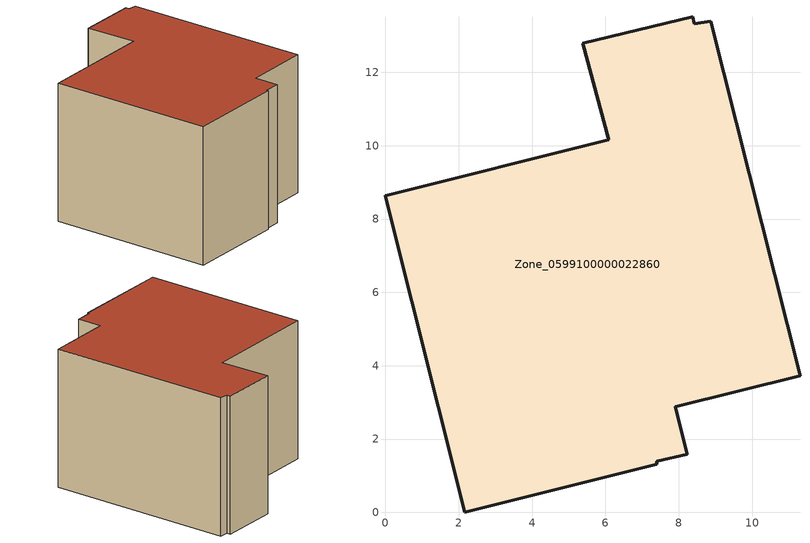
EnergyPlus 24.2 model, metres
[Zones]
Zone_0599100000022860
 floor ground (C_G): 7.91,2.88 8.23,1.59 7.39,1.39 7.4,1.31 2.16,0 0,8.64 6.09,10.16 5.38,12.79 8.38,13.52 8.43,13.32 8.87,13.4 11.3,3.73 z0
 wall outside (C_F): 0,8.64 2.16,0 7.4,1.31 7.39,1.39 8.23,1.59 7.91,2.88 11.3,3.73 8.87,13.4 8.43,13.32 8.38,13.52 5.38,12.79 6.09,10.16 0,8.64 z0:7.48
 roof outside (C_R): 2.16,0 7.4,1.31 7.39,1.39 8.23,1.59 7.91,2.88 11.3,3.73 8.87,13.4 8.43,13.32 8.38,13.52 5.38,12.79 6.09,10.16 0,8.64 z7.48
[BUILDING]
Pand.0599100000022860: North Axis=0; Terrain=City; Loads Convergence Tolerance Value=0.04; Temperature Convergence Tolerance Value=0.4; Solar Distribution=FullExterior; Maximum Number of Warmup Days=25; Minimum Number of Warmup Days=1
[Site:Location]
Rotterdam.The.Hague.AP_ZH_NLD Design_Conditions: Latitude=51.96; Longitude=4.45; Time Zone=1; Elevation=-4.5
[SITE:GROUNDTEMPERATURE:BUILDINGSURFACE]
18, 18, 18, 18, 18, 18, 18, 18, 18, 18, 18, 18
[MATERIAL] Thermal Absorptance=0.9; Solar Absorptance=0.7; Visible Absorptance=0.7
Name | Roughness | Thickness | Conductivity | Density | Specific Heat
G.TC.1965-1974 | MediumSmooth | 0.15 | 0.882353 | 540 | 1210
F.TC.1965-1974 | Rough | 0.3 | 0.697674 | 1920 | 840
R.TC.1965-1974 | MediumRough | 0.2 | 0.232558 | 1500 | 1000
[CONSTRUCTION]
C_G: G.TC.1965-1974
C_F: F.TC.1965-1974
C_R: R.TC.1965-1974
[ZONE]
Zone_0599100000022860: Type=1; Multiplier=1; Ceiling Height=Autocalculate; Volume=Autocalculate; Floor Area=autocalculate; Part of Total Floor Area=Yes
[ZONEINFILTRATION:DESIGNFLOWRATE]
Infil_Zone_0599100000022860: Zone or ZoneList or Space or SpaceList=Zone_0599100000022860; Schedule=AlwaysOn; Design Flow Rate Calculation Method=Flow/Area; Flow Rate per Floor Area=0.003; Constant Term Coefficient=1; Temperature Term Coefficient=0; Velocity Term Coefficient=0; Velocity Squared Term Coefficient=0
[HVACTEMPLATE:ZONE:IDEALLOADSAIRSYSTEM]
Zone_0599100000022860: Maximum Heating Supply Air Temperature=50; Minimum Cooling Supply Air Temperature=13; Maximum Heating Supply Air Humidity Ratio=0.0156; Minimum Cooling Supply Air Humidity Ratio=0.0077; Heating Limit=NoLimit; Cooling Limit=NoLimit; Dehumidification Control Type=ConstantSensibleHeatRatio; Cooling Sensible Heat Ratio=0.7; Dehumidification Setpoint=60; Humidification Control Type=None; Humidification Setpoint=30; Outdoor Air Method=None; Outdoor Air Flow Rate per Person=0.00944; Outdoor Air Flow Rate per Zone Floor Area=0; Outdoor Air Flow Rate per Zone=0; Demand Controlled Ventilation Type=None; Outdoor Air Economizer Type=NoEconomizer; Heat Recovery Type=None; Sensible Heat Recovery Effectiveness=0.7; Latent Heat Recovery Effectiveness=0.65
[ZONECONTROL:THERMOSTAT]
ThermostatControl_Zone_0599100000022860: Zone or ZoneList=Zone_0599100000022860; Control Type Schedule=DualSetpointControlType; Control 1=Thermostat_Zone_0599100000022860; Temperature Difference Between Cutout And Setpoint=0
[THERMOSTATSETPOINT:DUALSETPOINT]
Thermostat_Zone_0599100000022860: Heating Setpoint Temperature Schedule=HeatingSetpoint_Zone_0599100000022860; Cooling Setpoint Temperature Schedule=CoolingSetpoint_Zone_0599100000022860
[SCHEDULE:COMPACT]
HeatingSetpoint_Zone_0599100000022860: Through: 12/31, For: AllDays, Until: 24:00, 21
CoolingSetpoint_Zone_0599100000022860: Through: 12/31, For: AllDays, Until: 24:00, 24
DualSetpointControlType: Through: 12/31, For: AllDays, Until: 24:00, 4
AlwaysOn: Through: 12/31, For: AllDays, Until: 24:00, 1
